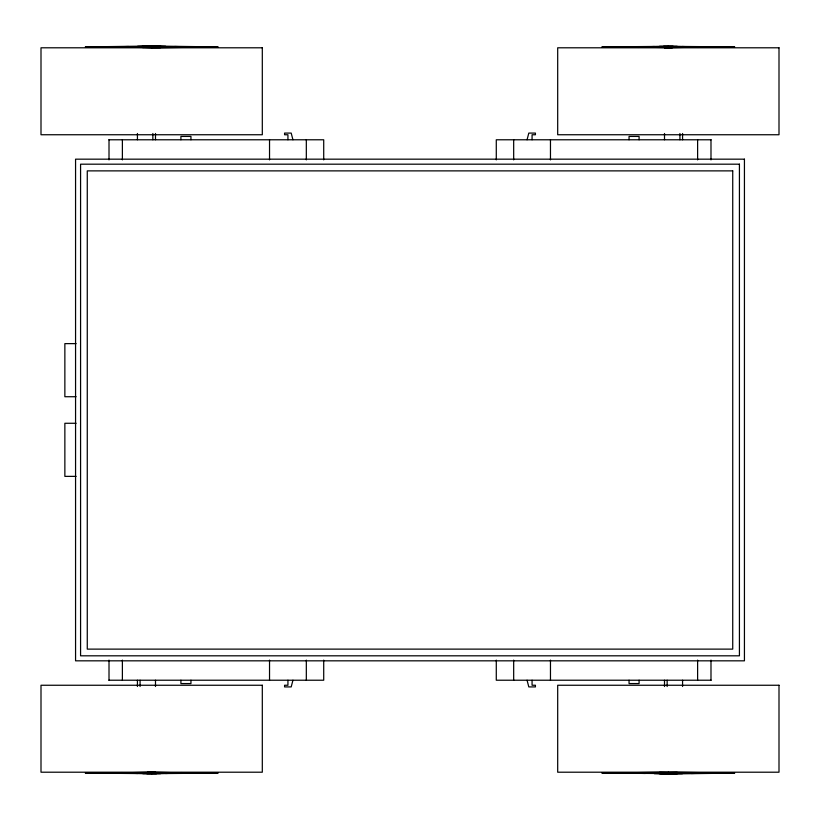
<?xml version="1.0" encoding="UTF-8"?>
<svg xmlns="http://www.w3.org/2000/svg" width="820" height="820" viewBox="0 0 820 820"><rect width="100%" height="100%" fill="white"/><g stroke="black" fill="none" stroke-linecap="round" stroke-linejoin="round"><path stroke-width="1.23" d="M292.945 680.221L291.192 686.914L284.581 686.914L284.581 685.243L287.933 685.243L287.933 680.221M527.055 139.779L528.808 133.086L535.419 133.086L535.419 134.757L532.067 134.757L532.067 139.779M165.722 46.33L151.649 46.022L136.017 46.914L151.649 47.796L217.894 46.914L151.649 46.022L85.413 46.914L160.607 47.601M142.7 47.601L167.29 46.914L151.649 46.022L137.575 46.33M663.534 46.299L734.587 46.914L697.646 47.406M122.354 772.594L85.413 773.086L156.466 773.701M677.299 772.399L652.71 773.086L668.351 773.977L734.587 773.086L668.351 772.204L602.105 773.086L682.424 773.67M654.278 773.67L668.351 773.977L683.982 773.086L659.393 772.399M128.883 46.822L126.352 46.914L128.883 46.996M142.793 46.34L160.505 46.34M140.271 47.396L163.036 47.396M174.424 46.996L176.956 46.914L174.424 46.822M654.432 46.514L643.044 46.914L649.368 47.129M659.495 46.34L709.29 46.914L664.528 47.744M677.207 46.34L627.413 46.914L672.144 47.662M687.324 47.129L693.648 46.914L682.26 46.514M132.676 772.87L126.352 773.086L137.739 773.485M147.856 772.337L155.472 772.255M142.793 773.66L192.587 773.086L151.649 772.204L110.71 773.086L160.505 773.66M165.568 773.485L176.956 773.086L170.632 772.87M645.576 773.004L643.044 773.086L645.576 773.178M656.963 772.604L679.729 772.604M659.495 773.66L677.207 773.66M691.116 773.178L693.648 773.086L691.116 773.004M128.627 46.525L110.71 46.914L122.231 47.16M181.076 47.16L192.587 46.914L174.68 46.525M638.923 772.84L627.413 773.086L645.319 773.475M691.373 773.475L709.29 773.086L697.769 772.84M639.047 47.406L602.105 46.914L673.159 46.299M664.548 47.662L672.164 47.744M147.836 772.255L155.451 772.337M146.841 773.701L217.894 773.086L180.953 772.594M85.413 46.914L217.894 46.914M602.105 46.914L734.587 46.914M108.886 139.779L323.715 139.779L323.715 159.89M711.114 139.779L496.284 139.779L496.284 159.89M76.106 343.631L64.862 343.631L64.862 396.726L76.106 396.726M76.106 423.274L64.862 423.274L64.862 476.369L76.106 476.369M108.886 680.221L323.715 680.221L323.715 660.11M711.114 680.221L496.284 680.221L496.284 660.11M85.413 773.086L217.894 773.086M602.105 773.086L734.587 773.086M527.055 680.221L528.808 686.914L535.419 686.914L535.419 685.243L532.067 685.243L532.067 680.221M292.945 139.779L291.192 133.086L284.581 133.086L284.581 134.757L287.933 134.757L287.933 139.779M710.991 139.779L710.991 159.9M710.991 660.1L710.991 680.221M697.615 139.779L697.615 159.89M697.615 660.11L697.615 680.221M682.568 133.486L682.568 139.779M682.568 680.221L682.568 686.514M679.923 133.486L679.923 139.779M668.351 46.022L668.351 47.796M668.351 772.204L668.351 773.977M667.152 680.221L667.152 686.514M664.507 133.486L664.507 139.779M664.507 680.221L664.507 686.514M639.087 139.779L639.087 136.427L629.053 136.427L629.053 139.779M639.087 680.221L639.087 683.572L629.053 683.572L629.053 680.221M550.466 139.779L550.466 159.89M550.466 660.11L550.466 680.221M513.679 139.779L513.679 159.89M513.679 660.11L513.679 680.221M306.321 139.779L306.321 159.89M306.321 660.11L306.321 680.221M269.534 139.779L269.534 159.89M269.534 660.11L269.534 680.221M190.947 139.779L190.947 136.427L180.912 136.427L180.912 139.779M190.947 680.221L190.947 683.572L180.912 683.572L180.912 680.221M155.492 133.486L155.492 139.779M155.492 680.221L155.492 686.514M152.848 133.486L152.848 139.779M151.649 46.022L151.649 47.796M151.649 772.204L151.649 773.977M140.076 680.221L140.076 686.514M137.432 133.486L137.432 139.779M137.432 680.221L137.432 686.514M122.385 139.779L122.385 159.89M122.385 660.11L122.385 680.221M109.009 139.779L109.009 159.9M109.009 660.1L109.009 680.221M262.308 47.796L41 47.796L41 134.746L262.308 134.746L262.308 47.796M779 47.796L557.692 47.796L557.692 134.746L779 134.746L779 47.796M744.437 159.172L75.563 159.172L75.563 660.828L744.437 660.828L744.437 159.172M739.425 164.184L80.575 164.184L80.575 655.816L739.425 655.816L739.425 164.184M732.731 170.878L87.268 170.878L87.268 649.122L732.731 649.122L732.731 170.878M262.308 685.253L41 685.253L41 772.204L262.308 772.204L262.308 685.253M779 685.253L557.692 685.253L557.692 772.204L779 772.204L779 685.253"/></g></svg>
